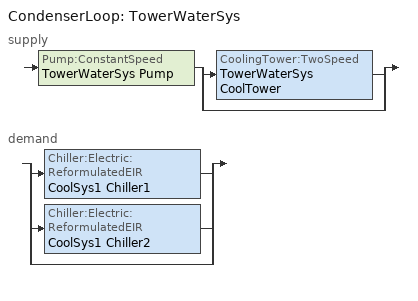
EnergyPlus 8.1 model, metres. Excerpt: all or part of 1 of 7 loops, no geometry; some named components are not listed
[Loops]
CondenserLoop 'TowerWaterSys'
 supply: Pump:ConstantSpeed 'TowerWaterSys Pump' > split
  | CoolingTower:TwoSpeed 'TowerWaterSys CoolTower'
  | bypass
 demand: split
  | Chiller:Electric:ReformulatedEIR 'CoolSys1 Chiller1'
  | Chiller:Electric:ReformulatedEIR 'CoolSys1 Chiller2'
  | bypass
[EnergyManagementSystem:Actuator]
Name | Actuated Component Unique | Actuated Component Type | Actuated Component Control Type
ActuatorControl_WCoreZones_Lights | WCORE_LIGHT_SCH | Schedule:File | Schedule Value
ActuatorControl_ECoreZones_Lights | ECORE_LIGHT_SCH | Schedule:File | Schedule Value
ActuatorControl_SCore_Top_ZN1_floor | SCore_Top_ZN1_floor | Surface | Construction State
ActuatorControl_SCore_Top_ZN1_Ceiling | SCore_Top_ZN1_Ceiling | Surface | Construction State
ActuatorControl_SCore_Top_ZN1_IntWallS | SCore_Top_ZN1_IntWallS | Surface | Construction State
ActuatorControl_SCore_Top_ZN1_IntWallW | SCore_Top_ZN1_IntWallW | Surface | Construction State
ActuatorControl_SCore_Top_ZN1_IntWallN | SCore_Top_ZN1_IntWallN | Surface | Construction State
ActuatorControl_SCore_Top_ZN1_IntWallE | SCore_Top_ZN1_IntWallE | Surface | Construction State
ActuatorControl_Ncore_Top_ZN1_floor | Ncore_Top_ZN1_floor | Surface | Construction State
ActuatorControl_Ncore_Top_ZN1_Ceiling | Ncore_Top_ZN1_Ceiling | Surface | Construction State
ActuatorControl_Ncore_Top_ZN1_IntWallN | Ncore_Top_ZN1_IntWallN | Surface | Construction State
ActuatorControl_Ncore_Top_ZN1_IntWallW | Ncore_Top_ZN1_IntWallW | Surface | Construction State
ActuatorControl_Ncore_Top_ZN1_IntWallS | Ncore_Top_ZN1_IntWallS | Surface | Construction State
ActuatorControl_Ncore_Top_ZN1_IntWallE | Ncore_Top_ZN1_IntWallE | Surface | Construction State
ActuatorControl_Ecore_Top_ZN1_floor | Ecore_Top_ZN1_floor | Surface | Construction State
ActuatorControl_Ecore_Top_ZN1_Ceiling | Ecore_Top_ZN1_Ceiling | Surface | Construction State
ActuatorControl_Ecore_Top_ZN1_IntWallE | Ecore_Top_ZN1_IntWallE | Surface | Construction State
ActuatorControl_Ecore_Top_ZN1_IntWallW | Ecore_Top_ZN1_IntWallW | Surface | Construction State
ActuatorControl_Ecore_Top_ZN1_IntWallN | Ecore_Top_ZN1_IntWallN | Surface | Construction State
ActuatorControl_Ecore_Top_ZN1_IntWallS | Ecore_Top_ZN1_IntWallS | Surface | Construction State
ActuatorControl_Wcore_Top_ZN1_floor | Wcore_Top_ZN1_floor | Surface | Construction State
ActuatorControl_Wcore_Top_ZN1_Ceiling | Wcore_Top_ZN1_Ceiling | Surface | Construction State
ActuatorControl_Wcore_Top_ZN1_IntWallW | Wcore_Top_ZN1_IntWallW | Surface | Construction State
ActuatorControl_Wcore_Top_ZN1_IntWallS | Wcore_Top_ZN1_IntWallS | Surface | Construction State
ActuatorControl_Wcore_Top_ZN1_IntWallN | Wcore_Top_ZN1_IntWallN | Surface | Construction State
ActuatorControl_Wcore_Top_ZN1_IntWallE | Wcore_Top_ZN1_IntWallE | Surface | Construction State
ActuatorControl_SCore_Top_ZN2_floor | SCore_Top_ZN2_floor | Surface | Construction State
ActuatorControl_SCore_Top_ZN2_Ceiling | SCore_Top_ZN2_Ceiling | Surface | Construction State
ActuatorControl_SCore_Top_ZN2_IntWallS | SCore_Top_ZN2_IntWallS | Surface | Construction State
ActuatorControl_SCore_Top_ZN2_IntWallW | SCore_Top_ZN2_IntWallW | Surface | Construction State
ActuatorControl_SCore_Top_ZN2_IntWallN | SCore_Top_ZN2_IntWallN | Surface | Construction State
ActuatorControl_SCore_Top_ZN2_IntWallE | SCore_Top_ZN2_IntWallE | Surface | Construction State
ActuatorControl_Ncore_Top_ZN2_floor | Ncore_Top_ZN2_floor | Surface | Construction State
ActuatorControl_Ncore_Top_ZN2_Ceiling | Ncore_Top_ZN2_Ceiling | Surface | Construction State
ActuatorControl_Ncore_Top_ZN2_IntWallN | Ncore_Top_ZN2_IntWallN | Surface | Construction State
ActuatorControl_Ncore_Top_ZN2_IntWallW | Ncore_Top_ZN2_IntWallW | Surface | Construction State
ActuatorControl_Ncore_Top_ZN2_IntWallS | Ncore_Top_ZN2_IntWallS | Surface | Construction State
ActuatorControl_Ncore_Top_ZN2_IntWallE | Ncore_Top_ZN2_IntWallE | Surface | Construction State
ActuatorControl_Ecore_Top_ZN2_floor | Ecore_Top_ZN2_floor | Surface | Construction State
ActuatorControl_Ecore_Top_ZN2_Ceiling | Ecore_Top_ZN2_Ceiling | Surface | Construction State
ActuatorControl_Ecore_Top_ZN2_IntWallE | Ecore_Top_ZN2_IntWallE | Surface | Construction State
ActuatorControl_Ecore_Top_ZN2_IntWallW | Ecore_Top_ZN2_IntWallW | Surface | Construction State
ActuatorControl_Ecore_Top_ZN2_IntWallN | Ecore_Top_ZN2_IntWallN | Surface | Construction State
ActuatorControl_Ecore_Top_ZN2_IntWallS | Ecore_Top_ZN2_IntWallS | Surface | Construction State
ActuatorControl_Wcore_Top_ZN2_floor | Wcore_Top_ZN2_floor | Surface | Construction State
ActuatorControl_Wcore_Top_ZN2_Ceiling | Wcore_Top_ZN2_Ceiling | Surface | Construction State
ActuatorControl_Wcore_Top_ZN2_IntWallW | Wcore_Top_ZN2_IntWallW | Surface | Construction State
ActuatorControl_Wcore_Top_ZN2_IntWallS | Wcore_Top_ZN2_IntWallS | Surface | Construction State
ActuatorControl_Wcore_Top_ZN2_IntWallN | Wcore_Top_ZN2_IntWallN | Surface | Construction State
ActuatorControl_Wcore_Top_ZN2_IntWallE | Wcore_Top_ZN2_IntWallE | Surface | Construction State
ActuatorControl_SCore_Top_ZN3_floor | SCore_Top_ZN3_floor | Surface | Construction State
ActuatorControl_SCore_Top_ZN3_Ceiling | SCore_Top_ZN3_Ceiling | Surface | Construction State
ActuatorControl_SCore_Top_ZN3_IntWallS | SCore_Top_ZN3_IntWallS | Surface | Construction State
ActuatorControl_SCore_Top_ZN3_IntWallW | SCore_Top_ZN3_IntWallW | Surface | Construction State
ActuatorControl_SCore_Top_ZN3_IntWallN | SCore_Top_ZN3_IntWallN | Surface | Construction State
ActuatorControl_SCore_Top_ZN3_IntWallE | SCore_Top_ZN3_IntWallE | Surface | Construction State
ActuatorControl_Ncore_Top_ZN3_floor | Ncore_Top_ZN3_floor | Surface | Construction State
ActuatorControl_Ncore_Top_ZN3_Ceiling | Ncore_Top_ZN3_Ceiling | Surface | Construction State
ActuatorControl_Ncore_Top_ZN3_IntWallN | Ncore_Top_ZN3_IntWallN | Surface | Construction State
ActuatorControl_Ncore_Top_ZN3_IntWallW | Ncore_Top_ZN3_IntWallW | Surface | Construction State
ActuatorControl_Ncore_Top_ZN3_IntWallS | Ncore_Top_ZN3_IntWallS | Surface | Construction State
ActuatorControl_Ncore_Top_ZN3_IntWallE | Ncore_Top_ZN3_IntWallE | Surface | Construction State
ActuatorControl_Ecore_Top_ZN3_floor | Ecore_Top_ZN3_floor | Surface | Construction State
ActuatorControl_Ecore_Top_ZN3_Ceiling | Ecore_Top_ZN3_Ceiling | Surface | Construction State
ActuatorControl_Ecore_Top_ZN3_IntWallE | Ecore_Top_ZN3_IntWallE | Surface | Construction State
ActuatorControl_Ecore_Top_ZN3_IntWallW | Ecore_Top_ZN3_IntWallW | Surface | Construction State
ActuatorControl_Ecore_Top_ZN3_IntWallN | Ecore_Top_ZN3_IntWallN | Surface | Construction State
ActuatorControl_Ecore_Top_ZN3_IntWallS | Ecore_Top_ZN3_IntWallS | Surface | Construction State
ActuatorControl_Wcore_Top_ZN3_floor | Wcore_Top_ZN3_floor | Surface | Construction State
ActuatorControl_Wcore_Top_ZN3_Ceiling | Wcore_Top_ZN3_Ceiling | Surface | Construction State
ActuatorControl_Wcore_Top_ZN3_IntWallW | Wcore_Top_ZN3_IntWallW | Surface | Construction State
ActuatorControl_Wcore_Top_ZN3_IntWallS | Wcore_Top_ZN3_IntWallS | Surface | Construction State
ActuatorControl_Wcore_Top_ZN3_IntWallN | Wcore_Top_ZN3_IntWallN | Surface | Construction State
ActuatorControl_Wcore_Top_ZN3_IntWallE | Wcore_Top_ZN3_IntWallE | Surface | Construction State
ActuatorControl_SCore_Top_ZN4_floor | SCore_Top_ZN4_floor | Surface | Construction State
ActuatorControl_SCore_Top_ZN4_Ceiling | SCore_Top_ZN4_Ceiling | Surface | Construction State
ActuatorControl_SCore_Top_ZN4_IntWallS | SCore_Top_ZN4_IntWallS | Surface | Construction State
ActuatorControl_SCore_Top_ZN4_IntWallW | SCore_Top_ZN4_IntWallW | Surface | Construction State
ActuatorControl_SCore_Top_ZN4_IntWallN | SCore_Top_ZN4_IntWallN | Surface | Construction State
ActuatorControl_SCore_Top_ZN4_IntWallE | SCore_Top_ZN4_IntWallE | Surface | Construction State
ActuatorControl_Ncore_Top_ZN4_floor | Ncore_Top_ZN4_floor | Surface | Construction State
ActuatorControl_Ncore_Top_ZN4_Ceiling | Ncore_Top_ZN4_Ceiling | Surface | Construction State
ActuatorControl_Ncore_Top_ZN4_IntWallN | Ncore_Top_ZN4_IntWallN | Surface | Construction State
ActuatorControl_Ncore_Top_ZN4_IntWallW | Ncore_Top_ZN4_IntWallW | Surface | Construction State
ActuatorControl_Ncore_Top_ZN4_IntWallS | Ncore_Top_ZN4_IntWallS | Surface | Construction State
ActuatorControl_Ncore_Top_ZN4_IntWallE | Ncore_Top_ZN4_IntWallE | Surface | Construction State
ActuatorControl_Ecore_Top_ZN4_floor | Ecore_Top_ZN4_floor | Surface | Construction State
ActuatorControl_Ecore_Top_ZN4_Ceiling | Ecore_Top_ZN4_Ceiling | Surface | Construction State
ActuatorControl_Ecore_Top_ZN4_IntWallE | Ecore_Top_ZN4_IntWallE | Surface | Construction State
ActuatorControl_Ecore_Top_ZN4_IntWallW | Ecore_Top_ZN4_IntWallW | Surface | Construction State
ActuatorControl_Ecore_Top_ZN4_IntWallN | Ecore_Top_ZN4_IntWallN | Surface | Construction State
ActuatorControl_Ecore_Top_ZN4_IntWallS | Ecore_Top_ZN4_IntWallS | Surface | Construction State
ActuatorControl_Wcore_Top_ZN4_floor | Wcore_Top_ZN4_floor | Surface | Construction State
ActuatorControl_Wcore_Top_ZN4_Ceiling | Wcore_Top_ZN4_Ceiling | Surface | Construction State
ActuatorControl_Wcore_Top_ZN4_IntWallW | Wcore_Top_ZN4_IntWallW | Surface | Construction State
ActuatorControl_Wcore_Top_ZN4_IntWallS | Wcore_Top_ZN4_IntWallS | Surface | Construction State
ActuatorControl_Wcore_Top_ZN4_IntWallN | Wcore_Top_ZN4_IntWallN | Surface | Construction State
ActuatorControl_Wcore_Top_ZN4_IntWallE | Wcore_Top_ZN4_IntWallE | Surface | Construction State
ActuatorControl_SCore_Top_ZN5_floor | SCore_Top_ZN5_floor | Surface | Construction State
ActuatorControl_SCore_Top_ZN5_Ceiling | SCore_Top_ZN5_Ceiling | Surface | Construction State
ActuatorControl_SCore_Top_ZN5_IntWallS | SCore_Top_ZN5_IntWallS | Surface | Construction State
ActuatorControl_SCore_Top_ZN5_IntWallW | SCore_Top_ZN5_IntWallW | Surface | Construction State
ActuatorControl_SCore_Top_ZN5_IntWallN | SCore_Top_ZN5_IntWallN | Surface | Construction State
ActuatorControl_SCore_Top_ZN5_IntWallE | SCore_Top_ZN5_IntWallE | Surface | Construction State
ActuatorControl_Ncore_Top_ZN5_floor | Ncore_Top_ZN5_floor | Surface | Construction State
ActuatorControl_Ncore_Top_ZN5_Ceiling | Ncore_Top_ZN5_Ceiling | Surface | Construction State
ActuatorControl_Ncore_Top_ZN5_IntWallN | Ncore_Top_ZN5_IntWallN | Surface | Construction State
ActuatorControl_Ncore_Top_ZN5_IntWallW | Ncore_Top_ZN5_IntWallW | Surface | Construction State
ActuatorControl_Ncore_Top_ZN5_IntWallS | Ncore_Top_ZN5_IntWallS | Surface | Construction State
ActuatorControl_Ncore_Top_ZN5_IntWallE | Ncore_Top_ZN5_IntWallE | Surface | Construction State
ActuatorControl_SCore_Top_ZN6_floor | SCore_Top_ZN6_floor | Surface | Construction State
ActuatorControl_SCore_Top_ZN6_Ceiling | SCore_Top_ZN6_Ceiling | Surface | Construction State
ActuatorControl_SCore_Top_ZN6_IntWallS | SCore_Top_ZN6_IntWallS | Surface | Construction State
ActuatorControl_SCore_Top_ZN6_IntWallW | SCore_Top_ZN6_IntWallW | Surface | Construction State
ActuatorControl_SCore_Top_ZN6_IntWallN | SCore_Top_ZN6_IntWallN | Surface | Construction State
ActuatorControl_SCore_Top_ZN6_IntWallE | SCore_Top_ZN6_IntWallE | Surface | Construction State
ActuatorControl_Ncore_Top_ZN6_floor | Ncore_Top_ZN6_floor | Surface | Construction State
ActuatorControl_Ncore_Top_ZN6_Ceiling | Ncore_Top_ZN6_Ceiling | Surface | Construction State
ActuatorControl_Ncore_Top_ZN6_IntWallN | Ncore_Top_ZN6_IntWallN | Surface | Construction State
ActuatorControl_Ncore_Top_ZN6_IntWallW | Ncore_Top_ZN6_IntWallW | Surface | Construction State
ActuatorControl_Ncore_Top_ZN6_IntWallS | Ncore_Top_ZN6_IntWallS | Surface | Construction State
ActuatorControl_Ncore_Top_ZN6_IntWallE | Ncore_Top_ZN6_IntWallE | Surface | Construction State
ActuatorControl_SCore_Mid_ZN1_floor | SCore_Mid_ZN1_floor | Surface | Construction State
ActuatorControl_SCore_Mid_ZN1_Ceiling | SCore_Mid_ZN1_Ceiling | Surface | Construction State
ActuatorControl_SCore_Mid_ZN1_IntWallS | SCore_Mid_ZN1_IntWallS | Surface | Construction State
ActuatorControl_SCore_Mid_ZN1_IntWallW | SCore_Mid_ZN1_IntWallW | Surface | Construction State
ActuatorControl_SCore_Mid_ZN1_IntWallN | SCore_Mid_ZN1_IntWallN | Surface | Construction State
ActuatorControl_SCore_Mid_ZN1_IntWallE | SCore_Mid_ZN1_IntWallE | Surface | Construction State
ActuatorControl_Ncore_Mid_ZN1_floor | Ncore_Mid_ZN1_floor | Surface | Construction State
ActuatorControl_Ncore_Mid_ZN1_Ceiling | Ncore_Mid_ZN1_Ceiling | Surface | Construction State
ActuatorControl_Ncore_Mid_ZN1_IntWallN | Ncore_Mid_ZN1_IntWallN | Surface | Construction State
ActuatorControl_Ncore_Mid_ZN1_IntWallW | Ncore_Mid_ZN1_IntWallW | Surface | Construction State
ActuatorControl_Ncore_Mid_ZN1_IntWallS | Ncore_Mid_ZN1_IntWallS | Surface | Construction State
ActuatorControl_Ncore_Mid_ZN1_IntWallE | Ncore_Mid_ZN1_IntWallE | Surface | Construction State
ActuatorControl_Ecore_Mid_ZN1_floor | Ecore_Mid_ZN1_floor | Surface | Construction State
ActuatorControl_Ecore_Mid_ZN1_Ceiling | Ecore_Mid_ZN1_Ceiling | Surface | Construction State
ActuatorControl_Ecore_Mid_ZN1_IntWallE | Ecore_Mid_ZN1_IntWallE | Surface | Construction State
ActuatorControl_Ecore_Mid_ZN1_IntWallW | Ecore_Mid_ZN1_IntWallW | Surface | Construction State
ActuatorControl_Ecore_Mid_ZN1_IntWallN | Ecore_Mid_ZN1_IntWallN | Surface | Construction State
ActuatorControl_Ecore_Mid_ZN1_IntWallS | Ecore_Mid_ZN1_IntWallS | Surface | Construction State
ActuatorControl_Wcore_Mid_ZN1_floor | Wcore_Mid_ZN1_floor | Surface | Construction State
ActuatorControl_Wcore_Mid_ZN1_Ceiling | Wcore_Mid_ZN1_Ceiling | Surface | Construction State
ActuatorControl_Wcore_Mid_ZN1_IntWallW | Wcore_Mid_ZN1_IntWallW | Surface | Construction State
ActuatorControl_Wcore_Mid_ZN1_IntWallS | Wcore_Mid_ZN1_IntWallS | Surface | Construction State
ActuatorControl_Wcore_Mid_ZN1_IntWallN | Wcore_Mid_ZN1_IntWallN | Surface | Construction State
ActuatorControl_Wcore_Mid_ZN1_IntWallE | Wcore_Mid_ZN1_IntWallE | Surface | Construction State
ActuatorControl_SCore_Mid_ZN2_floor | SCore_Mid_ZN2_floor | Surface | Construction State
ActuatorControl_SCore_Mid_ZN2_Ceiling | SCore_Mid_ZN2_Ceiling | Surface | Construction State
ActuatorControl_SCore_Mid_ZN2_IntWallS | SCore_Mid_ZN2_IntWallS | Surface | Construction State
ActuatorControl_SCore_Mid_ZN2_IntWallW | SCore_Mid_ZN2_IntWallW | Surface | Construction State
ActuatorControl_SCore_Mid_ZN2_IntWallN | SCore_Mid_ZN2_IntWallN | Surface | Construction State
ActuatorControl_SCore_Mid_ZN2_IntWallE | SCore_Mid_ZN2_IntWallE | Surface | Construction State
ActuatorControl_Ncore_Mid_ZN2_floor | Ncore_Mid_ZN2_floor | Surface | Construction State
ActuatorControl_Ncore_Mid_ZN2_Ceiling | Ncore_Mid_ZN2_Ceiling | Surface | Construction State
ActuatorControl_Ncore_Mid_ZN2_IntWallN | Ncore_Mid_ZN2_IntWallN | Surface | Construction State
ActuatorControl_Ncore_Mid_ZN2_IntWallW | Ncore_Mid_ZN2_IntWallW | Surface | Construction State
ActuatorControl_Ncore_Mid_ZN2_IntWallS | Ncore_Mid_ZN2_IntWallS | Surface | Construction State
ActuatorControl_Ncore_Mid_ZN2_IntWallE | Ncore_Mid_ZN2_IntWallE | Surface | Construction State
ActuatorControl_Ecore_Mid_ZN2_floor | Ecore_Mid_ZN2_floor | Surface | Construction State
ActuatorControl_Ecore_Mid_ZN2_Ceiling | Ecore_Mid_ZN2_Ceiling | Surface | Construction State
ActuatorControl_Ecore_Mid_ZN2_IntWallE | Ecore_Mid_ZN2_IntWallE | Surface | Construction State
ActuatorControl_Ecore_Mid_ZN2_IntWallW | Ecore_Mid_ZN2_IntWallW | Surface | Construction State
ActuatorControl_Ecore_Mid_ZN2_IntWallN | Ecore_Mid_ZN2_IntWallN | Surface | Construction State
ActuatorControl_Ecore_Mid_ZN2_IntWallS | Ecore_Mid_ZN2_IntWallS | Surface | Construction State
ActuatorControl_Wcore_Mid_ZN2_floor | Wcore_Mid_ZN2_floor | Surface | Construction State
ActuatorControl_Wcore_Mid_ZN2_Ceiling | Wcore_Mid_ZN2_Ceiling | Surface | Construction State
ActuatorControl_Wcore_Mid_ZN2_IntWallW | Wcore_Mid_ZN2_IntWallW | Surface | Construction State
ActuatorControl_Wcore_Mid_ZN2_IntWallS | Wcore_Mid_ZN2_IntWallS | Surface | Construction State
ActuatorControl_Wcore_Mid_ZN2_IntWallN | Wcore_Mid_ZN2_IntWallN | Surface | Construction State
ActuatorControl_Wcore_Mid_ZN2_IntWallE | Wcore_Mid_ZN2_IntWallE | Surface | Construction State
ActuatorControl_SCore_Mid_ZN3_floor | SCore_Mid_ZN3_floor | Surface | Construction State
ActuatorControl_SCore_Mid_ZN3_Ceiling | SCore_Mid_ZN3_Ceiling | Surface | Construction State
ActuatorControl_SCore_Mid_ZN3_IntWallS | SCore_Mid_ZN3_IntWallS | Surface | Construction State
ActuatorControl_SCore_Mid_ZN3_IntWallW | SCore_Mid_ZN3_IntWallW | Surface | Construction State
ActuatorControl_SCore_Mid_ZN3_IntWallN | SCore_Mid_ZN3_IntWallN | Surface | Construction State
ActuatorControl_SCore_Mid_ZN3_IntWallE | SCore_Mid_ZN3_IntWallE | Surface | Construction State
ActuatorControl_Ncore_Mid_ZN3_floor | Ncore_Mid_ZN3_floor | Surface | Construction State
ActuatorControl_Ncore_Mid_ZN3_Ceiling | Ncore_Mid_ZN3_Ceiling | Surface | Construction State
ActuatorControl_Ncore_Mid_ZN3_IntWallN | Ncore_Mid_ZN3_IntWallN | Surface | Construction State
ActuatorControl_Ncore_Mid_ZN3_IntWallW | Ncore_Mid_ZN3_IntWallW | Surface | Construction State
ActuatorControl_Ncore_Mid_ZN3_IntWallS | Ncore_Mid_ZN3_IntWallS | Surface | Construction State
ActuatorControl_Ncore_Mid_ZN3_IntWallE | Ncore_Mid_ZN3_IntWallE | Surface | Construction State
ActuatorControl_Ecore_Mid_ZN3_floor | Ecore_Mid_ZN3_floor | Surface | Construction State
ActuatorControl_Ecore_Mid_ZN3_Ceiling | Ecore_Mid_ZN3_Ceiling | Surface | Construction State
ActuatorControl_Ecore_Mid_ZN3_IntWallE | Ecore_Mid_ZN3_IntWallE | Surface | Construction State
ActuatorControl_Ecore_Mid_ZN3_IntWallW | Ecore_Mid_ZN3_IntWallW | Surface | Construction State
ActuatorControl_Ecore_Mid_ZN3_IntWallN | Ecore_Mid_ZN3_IntWallN | Surface | Construction State
ActuatorControl_Ecore_Mid_ZN3_IntWallS | Ecore_Mid_ZN3_IntWallS | Surface | Construction State
ActuatorControl_Wcore_Mid_ZN3_floor | Wcore_Mid_ZN3_floor | Surface | Construction State
ActuatorControl_Wcore_Mid_ZN3_Ceiling | Wcore_Mid_ZN3_Ceiling | Surface | Construction State
ActuatorControl_Wcore_Mid_ZN3_IntWallW | Wcore_Mid_ZN3_IntWallW | Surface | Construction State
ActuatorControl_Wcore_Mid_ZN3_IntWallS | Wcore_Mid_ZN3_IntWallS | Surface | Construction State
ActuatorControl_Wcore_Mid_ZN3_IntWallN | Wcore_Mid_ZN3_IntWallN | Surface | Construction State
ActuatorControl_Wcore_Mid_ZN3_IntWallE | Wcore_Mid_ZN3_IntWallE | Surface | Construction State
ActuatorControl_SCore_Mid_ZN4_floor | SCore_Mid_ZN4_floor | Surface | Construction State
ActuatorControl_SCore_Mid_ZN4_Ceiling | SCore_Mid_ZN4_Ceiling | Surface | Construction State
ActuatorControl_SCore_Mid_ZN4_IntWallS | SCore_Mid_ZN4_IntWallS | Surface | Construction State
ActuatorControl_SCore_Mid_ZN4_IntWallW | SCore_Mid_ZN4_IntWallW | Surface | Construction State
ActuatorControl_SCore_Mid_ZN4_IntWallN | SCore_Mid_ZN4_IntWallN | Surface | Construction State
ActuatorControl_SCore_Mid_ZN4_IntWallE | SCore_Mid_ZN4_IntWallE | Surface | Construction State
ActuatorControl_Ncore_Mid_ZN4_floor | Ncore_Mid_ZN4_floor | Surface | Construction State
ActuatorControl_Ncore_Mid_ZN4_Ceiling | Ncore_Mid_ZN4_Ceiling | Surface | Construction State
ActuatorControl_Ncore_Mid_ZN4_IntWallN | Ncore_Mid_ZN4_IntWallN | Surface | Construction State
ActuatorControl_Ncore_Mid_ZN4_IntWallW | Ncore_Mid_ZN4_IntWallW | Surface | Construction State
ActuatorControl_Ncore_Mid_ZN4_IntWallS | Ncore_Mid_ZN4_IntWallS | Surface | Construction State
ActuatorControl_Ncore_Mid_ZN4_IntWallE | Ncore_Mid_ZN4_IntWallE | Surface | Construction State
ActuatorControl_Ecore_Mid_ZN4_floor | Ecore_Mid_ZN4_floor | Surface | Construction State
ActuatorControl_Ecore_Mid_ZN4_Ceiling | Ecore_Mid_ZN4_Ceiling | Surface | Construction State
ActuatorControl_Ecore_Mid_ZN4_IntWallE | Ecore_Mid_ZN4_IntWallE | Surface | Construction State
ActuatorControl_Ecore_Mid_ZN4_IntWallW | Ecore_Mid_ZN4_IntWallW | Surface | Construction State
ActuatorControl_Ecore_Mid_ZN4_IntWallN | Ecore_Mid_ZN4_IntWallN | Surface | Construction State
ActuatorControl_Ecore_Mid_ZN4_IntWallS | Ecore_Mid_ZN4_IntWallS | Surface | Construction State
ActuatorControl_Wcore_Mid_ZN4_floor | Wcore_Mid_ZN4_floor | Surface | Construction State
ActuatorControl_Wcore_Mid_ZN4_Ceiling | Wcore_Mid_ZN4_Ceiling | Surface | Construction State
ActuatorControl_Wcore_Mid_ZN4_IntWallW | Wcore_Mid_ZN4_IntWallW | Surface | Construction State
ActuatorControl_Wcore_Mid_ZN4_IntWallS | Wcore_Mid_ZN4_IntWallS | Surface | Construction State
ActuatorControl_Wcore_Mid_ZN4_IntWallN | Wcore_Mid_ZN4_IntWallN | Surface | Construction State
ActuatorControl_Wcore_Mid_ZN4_IntWallE | Wcore_Mid_ZN4_IntWallE | Surface | Construction State
ActuatorControl_SCore_Mid_ZN5_floor | SCore_Mid_ZN5_floor | Surface | Construction State
ActuatorControl_SCore_Mid_ZN5_Ceiling | SCore_Mid_ZN5_Ceiling | Surface | Construction State
ActuatorControl_SCore_Mid_ZN5_IntWallS | SCore_Mid_ZN5_IntWallS | Surface | Construction State
ActuatorControl_SCore_Mid_ZN5_IntWallW | SCore_Mid_ZN5_IntWallW | Surface | Construction State
ActuatorControl_SCore_Mid_ZN5_IntWallN | SCore_Mid_ZN5_IntWallN | Surface | Construction State
ActuatorControl_SCore_Mid_ZN5_IntWallE | SCore_Mid_ZN5_IntWallE | Surface | Construction State
ActuatorControl_Ncore_Mid_ZN5_floor | Ncore_Mid_ZN5_floor | Surface | Construction State
ActuatorControl_Ncore_Mid_ZN5_Ceiling | Ncore_Mid_ZN5_Ceiling | Surface | Construction State
ActuatorControl_Ncore_Mid_ZN5_IntWallN | Ncore_Mid_ZN5_IntWallN | Surface | Construction State
ActuatorControl_Ncore_Mid_ZN5_IntWallW | Ncore_Mid_ZN5_IntWallW | Surface | Construction State
ActuatorControl_Ncore_Mid_ZN5_IntWallS | Ncore_Mid_ZN5_IntWallS | Surface | Construction State
ActuatorControl_Ncore_Mid_ZN5_IntWallE | Ncore_Mid_ZN5_IntWallE | Surface | Construction State
ActuatorControl_SCore_Mid_ZN6_floor | SCore_Mid_ZN6_floor | Surface | Construction State
ActuatorControl_SCore_Mid_ZN6_Ceiling | SCore_Mid_ZN6_Ceiling | Surface | Construction State
ActuatorControl_SCore_Mid_ZN6_IntWallS | SCore_Mid_ZN6_IntWallS | Surface | Construction State
ActuatorControl_SCore_Mid_ZN6_IntWallW | SCore_Mid_ZN6_IntWallW | Surface | Construction State
ActuatorControl_SCore_Mid_ZN6_IntWallN | SCore_Mid_ZN6_IntWallN | Surface | Construction State
ActuatorControl_SCore_Mid_ZN6_IntWallE | SCore_Mid_ZN6_IntWallE | Surface | Construction State
ActuatorControl_Ncore_Mid_ZN6_floor | Ncore_Mid_ZN6_floor | Surface | Construction State
ActuatorControl_Ncore_Mid_ZN6_Ceiling | Ncore_Mid_ZN6_Ceiling | Surface | Construction State
ActuatorControl_Ncore_Mid_ZN6_IntWallN | Ncore_Mid_ZN6_IntWallN | Surface | Construction State
ActuatorControl_Ncore_Mid_ZN6_IntWallW | Ncore_Mid_ZN6_IntWallW | Surface | Construction State
ActuatorControl_Ncore_Mid_ZN6_IntWallS | Ncore_Mid_ZN6_IntWallS | Surface | Construction State
ActuatorControl_Ncore_Mid_ZN6_IntWallE | Ncore_Mid_ZN6_IntWallE | Surface | Construction State
ActuatorControl_SCore_Bot_ZN1_floor | SCore_Bot_ZN1_floor | Surface | Construction State
ActuatorControl_SCore_Bot_ZN1_Ceiling | SCore_Bot_ZN1_Ceiling | Surface | Construction State
ActuatorControl_SCore_Bot_ZN1_IntWallS | SCore_Bot_ZN1_IntWallS | Surface | Construction State
ActuatorControl_SCore_Bot_ZN1_IntWallW | SCore_Bot_ZN1_IntWallW | Surface | Construction State
ActuatorControl_SCore_Bot_ZN1_IntWallN | SCore_Bot_ZN1_IntWallN | Surface | Construction State
ActuatorControl_SCore_Bot_ZN1_IntWallE | SCore_Bot_ZN1_IntWallE | Surface | Construction State
ActuatorControl_Ncore_Bot_ZN1_floor | Ncore_Bot_ZN1_floor | Surface | Construction State
ActuatorControl_Ncore_Bot_ZN1_Ceiling | Ncore_Bot_ZN1_Ceiling | Surface | Construction State
ActuatorControl_Ncore_Bot_ZN1_IntWallN | Ncore_Bot_ZN1_IntWallN | Surface | Construction State
ActuatorControl_Ncore_Bot_ZN1_IntWallW | Ncore_Bot_ZN1_IntWallW | Surface | Construction State
ActuatorControl_Ncore_Bot_ZN1_IntWallS | Ncore_Bot_ZN1_IntWallS | Surface | Construction State
ActuatorControl_Ncore_Bot_ZN1_IntWallE | Ncore_Bot_ZN1_IntWallE | Surface | Construction State
ActuatorControl_Ecore_Bot_ZN1_floor | Ecore_Bot_ZN1_floor | Surface | Construction State
ActuatorControl_Ecore_Bot_ZN1_Ceiling | Ecore_Bot_ZN1_Ceiling | Surface | Construction State
ActuatorControl_Ecore_Bot_ZN1_IntWallE | Ecore_Bot_ZN1_IntWallE | Surface | Construction State
ActuatorControl_Ecore_Bot_ZN1_IntWallW | Ecore_Bot_ZN1_IntWallW | Surface | Construction State
ActuatorControl_Ecore_Bot_ZN1_IntWallN | Ecore_Bot_ZN1_IntWallN | Surface | Construction State
ActuatorControl_Ecore_Bot_ZN1_IntWallS | Ecore_Bot_ZN1_IntWallS | Surface | Construction State
ActuatorControl_Wcore_Bot_ZN1_floor | Wcore_Bot_ZN1_floor | Surface | Construction State
ActuatorControl_Wcore_Bot_ZN1_Ceiling | Wcore_Bot_ZN1_Ceiling | Surface | Construction State
ActuatorControl_Wcore_Bot_ZN1_IntWallW | Wcore_Bot_ZN1_IntWallW | Surface | Construction State
ActuatorControl_Wcore_Bot_ZN1_IntWallS | Wcore_Bot_ZN1_IntWallS | Surface | Construction State
ActuatorControl_Wcore_Bot_ZN1_IntWallN | Wcore_Bot_ZN1_IntWallN | Surface | Construction State
ActuatorControl_Wcore_Bot_ZN1_IntWallE | Wcore_Bot_ZN1_IntWallE | Surface | Construction State
ActuatorControl_SCore_Bot_ZN2_floor | SCore_Bot_ZN2_floor | Surface | Construction State
ActuatorControl_SCore_Bot_ZN2_Ceiling | SCore_Bot_ZN2_Ceiling | Surface | Construction State
ActuatorControl_SCore_Bot_ZN2_IntWallS | SCore_Bot_ZN2_IntWallS | Surface | Construction State
ActuatorControl_SCore_Bot_ZN2_IntWallW | SCore_Bot_ZN2_IntWallW | Surface | Construction State
ActuatorControl_SCore_Bot_ZN2_IntWallN | SCore_Bot_ZN2_IntWallN | Surface | Construction State
ActuatorControl_SCore_Bot_ZN2_IntWallE | SCore_Bot_ZN2_IntWallE | Surface | Construction State
ActuatorControl_Ncore_Bot_ZN2_floor | Ncore_Bot_ZN2_floor | Surface | Construction State
ActuatorControl_Ncore_Bot_ZN2_Ceiling | Ncore_Bot_ZN2_Ceiling | Surface | Construction State
ActuatorControl_Ncore_Bot_ZN2_IntWallN | Ncore_Bot_ZN2_IntWallN | Surface | Construction State
ActuatorControl_Ncore_Bot_ZN2_IntWallW | Ncore_Bot_ZN2_IntWallW | Surface | Construction State
ActuatorControl_Ncore_Bot_ZN2_IntWallS | Ncore_Bot_ZN2_IntWallS | Surface | Construction State
ActuatorControl_Ncore_Bot_ZN2_IntWallE | Ncore_Bot_ZN2_IntWallE | Surface | Construction State
ActuatorControl_Ecore_Bot_ZN2_floor | Ecore_Bot_ZN2_floor | Surface | Construction State
ActuatorControl_Ecore_Bot_ZN2_Ceiling | Ecore_Bot_ZN2_Ceiling | Surface | Construction State
ActuatorControl_Ecore_Bot_ZN2_IntWallE | Ecore_Bot_ZN2_IntWallE | Surface | Construction State
ActuatorControl_Ecore_Bot_ZN2_IntWallW | Ecore_Bot_ZN2_IntWallW | Surface | Construction State
ActuatorControl_Ecore_Bot_ZN2_IntWallN | Ecore_Bot_ZN2_IntWallN | Surface | Construction State
ActuatorControl_Ecore_Bot_ZN2_IntWallS | Ecore_Bot_ZN2_IntWallS | Surface | Construction State
ActuatorControl_Wcore_Bot_ZN2_floor | Wcore_Bot_ZN2_floor | Surface | Construction State
ActuatorControl_Wcore_Bot_ZN2_Ceiling | Wcore_Bot_ZN2_Ceiling | Surface | Construction State
ActuatorControl_Wcore_Bot_ZN2_IntWallW | Wcore_Bot_ZN2_IntWallW | Surface | Construction State
ActuatorControl_Wcore_Bot_ZN2_IntWallS | Wcore_Bot_ZN2_IntWallS | Surface | Construction State
ActuatorControl_Wcore_Bot_ZN2_IntWallN | Wcore_Bot_ZN2_IntWallN | Surface | Construction State
ActuatorControl_Wcore_Bot_ZN2_IntWallE | Wcore_Bot_ZN2_IntWallE | Surface | Construction State
ActuatorControl_SCore_Bot_ZN3_floor | SCore_Bot_ZN3_floor | Surface | Construction State
ActuatorControl_SCore_Bot_ZN3_Ceiling | SCore_Bot_ZN3_Ceiling | Surface | Construction State
ActuatorControl_SCore_Bot_ZN3_IntWallS | SCore_Bot_ZN3_IntWallS | Surface | Construction State
ActuatorControl_SCore_Bot_ZN3_IntWallW | SCore_Bot_ZN3_IntWallW | Surface | Construction State
ActuatorControl_SCore_Bot_ZN3_IntWallN | SCore_Bot_ZN3_IntWallN | Surface | Construction State
ActuatorControl_SCore_Bot_ZN3_IntWallE | SCore_Bot_ZN3_IntWallE | Surface | Construction State
ActuatorControl_Ncore_Bot_ZN3_floor | Ncore_Bot_ZN3_floor | Surface | Construction State
ActuatorControl_Ncore_Bot_ZN3_Ceiling | Ncore_Bot_ZN3_Ceiling | Surface | Construction State
ActuatorControl_Ncore_Bot_ZN3_IntWallN | Ncore_Bot_ZN3_IntWallN | Surface | Construction State
ActuatorControl_Ncore_Bot_ZN3_IntWallW | Ncore_Bot_ZN3_IntWallW | Surface | Construction State
ActuatorControl_Ncore_Bot_ZN3_IntWallS | Ncore_Bot_ZN3_IntWallS | Surface | Construction State
ActuatorControl_Ncore_Bot_ZN3_IntWallE | Ncore_Bot_ZN3_IntWallE | Surface | Construction State
ActuatorControl_Ecore_Bot_ZN3_floor | Ecore_Bot_ZN3_floor | Surface | Construction State
ActuatorControl_Ecore_Bot_ZN3_Ceiling | Ecore_Bot_ZN3_Ceiling | Surface | Construction State
ActuatorControl_Ecore_Bot_ZN3_IntWallE | Ecore_Bot_ZN3_IntWallE | Surface | Construction State
ActuatorControl_Ecore_Bot_ZN3_IntWallW | Ecore_Bot_ZN3_IntWallW | Surface | Construction State
ActuatorControl_Ecore_Bot_ZN3_IntWallN | Ecore_Bot_ZN3_IntWallN | Surface | Construction State
ActuatorControl_Ecore_Bot_ZN3_IntWallS | Ecore_Bot_ZN3_IntWallS | Surface | Construction State
ActuatorControl_Wcore_Bot_ZN3_floor | Wcore_Bot_ZN3_floor | Surface | Construction State
ActuatorControl_Wcore_Bot_ZN3_Ceiling | Wcore_Bot_ZN3_Ceiling | Surface | Construction State
ActuatorControl_Wcore_Bot_ZN3_IntWallW | Wcore_Bot_ZN3_IntWallW | Surface | Construction State
ActuatorControl_Wcore_Bot_ZN3_IntWallS | Wcore_Bot_ZN3_IntWallS | Surface | Construction State
ActuatorControl_Wcore_Bot_ZN3_IntWallN | Wcore_Bot_ZN3_IntWallN | Surface | Construction State
ActuatorControl_Wcore_Bot_ZN3_IntWallE | Wcore_Bot_ZN3_IntWallE | Surface | Construction State
ActuatorControl_SCore_Bot_ZN4_floor | SCore_Bot_ZN4_floor | Surface | Construction State
ActuatorControl_SCore_Bot_ZN4_Ceiling | SCore_Bot_ZN4_Ceiling | Surface | Construction State
ActuatorControl_SCore_Bot_ZN4_IntWallS | SCore_Bot_ZN4_IntWallS | Surface | Construction State
ActuatorControl_SCore_Bot_ZN4_IntWallW | SCore_Bot_ZN4_IntWallW | Surface | Construction State
ActuatorControl_SCore_Bot_ZN4_IntWallN | SCore_Bot_ZN4_IntWallN | Surface | Construction State
ActuatorControl_SCore_Bot_ZN4_IntWallE | SCore_Bot_ZN4_IntWallE | Surface | Construction State
ActuatorControl_Ncore_Bot_ZN4_floor | Ncore_Bot_ZN4_floor | Surface | Construction State
ActuatorControl_Ncore_Bot_ZN4_Ceiling | Ncore_Bot_ZN4_Ceiling | Surface | Construction State
ActuatorControl_Ncore_Bot_ZN4_IntWallN | Ncore_Bot_ZN4_IntWallN | Surface | Construction State
ActuatorControl_Ncore_Bot_ZN4_IntWallW | Ncore_Bot_ZN4_IntWallW | Surface | Construction State
ActuatorControl_Ncore_Bot_ZN4_IntWallS | Ncore_Bot_ZN4_IntWallS | Surface | Construction State
ActuatorControl_Ncore_Bot_ZN4_IntWallE | Ncore_Bot_ZN4_IntWallE | Surface | Construction State
ActuatorControl_Ecore_Bot_ZN4_floor | Ecore_Bot_ZN4_floor | Surface | Construction State
ActuatorControl_Ecore_Bot_ZN4_Ceiling | Ecore_Bot_ZN4_Ceiling | Surface | Construction State
ActuatorControl_Ecore_Bot_ZN4_IntWallE | Ecore_Bot_ZN4_IntWallE | Surface | Construction State
ActuatorControl_Ecore_Bot_ZN4_IntWallW | Ecore_Bot_ZN4_IntWallW | Surface | Construction State
ActuatorControl_Ecore_Bot_ZN4_IntWallN | Ecore_Bot_ZN4_IntWallN | Surface | Construction State
ActuatorControl_Ecore_Bot_ZN4_IntWallS | Ecore_Bot_ZN4_IntWallS | Surface | Construction State
ActuatorControl_Wcore_Bot_ZN4_floor | Wcore_Bot_ZN4_floor | Surface | Construction State
ActuatorControl_Wcore_Bot_ZN4_Ceiling | Wcore_Bot_ZN4_Ceiling | Surface | Construction State
ActuatorControl_Wcore_Bot_ZN4_IntWallW | Wcore_Bot_ZN4_IntWallW | Surface | Construction State
ActuatorControl_Wcore_Bot_ZN4_IntWallS | Wcore_Bot_ZN4_IntWallS | Surface | Construction State
ActuatorControl_Wcore_Bot_ZN4_IntWallN | Wcore_Bot_ZN4_IntWallN | Surface | Construction State
ActuatorControl_Wcore_Bot_ZN4_IntWallE | Wcore_Bot_ZN4_IntWallE | Surface | Construction State
ActuatorControl_SCore_Bot_ZN5_floor | SCore_Bot_ZN5_floor | Surface | Construction State
ActuatorControl_SCore_Bot_ZN5_Ceiling | SCore_Bot_ZN5_Ceiling | Surface | Construction State
ActuatorControl_SCore_Bot_ZN5_IntWallS | SCore_Bot_ZN5_IntWallS | Surface | Construction State
ActuatorControl_SCore_Bot_ZN5_IntWallW | SCore_Bot_ZN5_IntWallW | Surface | Construction State
ActuatorControl_SCore_Bot_ZN5_IntWallN | SCore_Bot_ZN5_IntWallN | Surface | Construction State
ActuatorControl_SCore_Bot_ZN5_IntWallE | SCore_Bot_ZN5_IntWallE | Surface | Construction State
ActuatorControl_Ncore_Bot_ZN5_floor | Ncore_Bot_ZN5_floor | Surface | Construction State
ActuatorControl_Ncore_Bot_ZN5_Ceiling | Ncore_Bot_ZN5_Ceiling | Surface | Construction State
ActuatorControl_Ncore_Bot_ZN5_IntWallN | Ncore_Bot_ZN5_IntWallN | Surface | Construction State
ActuatorControl_Ncore_Bot_ZN5_IntWallW | Ncore_Bot_ZN5_IntWallW | Surface | Construction State
ActuatorControl_Ncore_Bot_ZN5_IntWallS | Ncore_Bot_ZN5_IntWallS | Surface | Construction State
ActuatorControl_Ncore_Bot_ZN5_IntWallE | Ncore_Bot_ZN5_IntWallE | Surface | Construction State
ActuatorControl_SCore_Bot_ZN6_floor | SCore_Bot_ZN6_floor | Surface | Construction State
ActuatorControl_SCore_Bot_ZN6_Ceiling | SCore_Bot_ZN6_Ceiling | Surface | Construction State
ActuatorControl_SCore_Bot_ZN6_IntWallS | SCore_Bot_ZN6_IntWallS | Surface | Construction State
ActuatorControl_SCore_Bot_ZN6_IntWallW | SCore_Bot_ZN6_IntWallW | Surface | Construction State
ActuatorControl_SCore_Bot_ZN6_IntWallN | SCore_Bot_ZN6_IntWallN | Surface | Construction State
ActuatorControl_SCore_Bot_ZN6_IntWallE | SCore_Bot_ZN6_IntWallE | Surface | Construction State
ActuatorControl_Ncore_Bot_ZN6_floor | Ncore_Bot_ZN6_floor | Surface | Construction State
ActuatorControl_Ncore_Bot_ZN6_Ceiling | Ncore_Bot_ZN6_Ceiling | Surface | Construction State
ActuatorControl_Ncore_Bot_ZN6_IntWallN | Ncore_Bot_ZN6_IntWallN | Surface | Construction State
ActuatorControl_Ncore_Bot_ZN6_IntWallW | Ncore_Bot_ZN6_IntWallW | Surface | Construction State
ActuatorControl_Ncore_Bot_ZN6_IntWallS | Ncore_Bot_ZN6_IntWallS | Surface | Construction State
ActuatorControl_Ncore_Bot_ZN6_IntWallE | Ncore_Bot_ZN6_IntWallE | Surface | Construction State
ActuatorControl_SExt_Top_ZN1_floor | SExt_Top_ZN1_floor | Surface | Construction State
ActuatorControl_SExt_Top_ZN1_Ceiling | SExt_Top_ZN1_Ceiling | Surface | Construction State
ActuatorControl_SExt_Top_ZN1_Wall | SExt_Top_ZN1_Wall | Surface | Construction State
ActuatorControl_SExt_Top_ZN1_IntWallW | SExt_Top_ZN1_IntWallW | Surface | Construction State
ActuatorControl_SExt_Top_ZN1_IntWallN | SExt_Top_ZN1_IntWallN | Surface | Construction State
ActuatorControl_SExt_Top_ZN1_IntWallE | SExt_Top_ZN1_IntWallE | Surface | Construction State
ActuatorControl_NExt_Top_ZN1_floor | NExt_Top_ZN1_floor | Surface | Construction State
ActuatorControl_NExt_Top_ZN1_Ceiling | NExt_Top_ZN1_Ceiling | Surface | Construction State
ActuatorControl_NExt_Top_ZN1_Wall | NExt_Top_ZN1_Wall | Surface | Construction State
ActuatorControl_NExt_Top_ZN1_IntWallW | NExt_Top_ZN1_IntWallW | Surface | Construction State
ActuatorControl_NExt_Top_ZN1_IntWallS | NExt_Top_ZN1_IntWallS | Surface | Construction State
ActuatorControl_NExt_Top_ZN1_IntWallE | NExt_Top_ZN1_IntWallE | Surface | Construction State
ActuatorControl_EExt_Top_ZN1_floor | EExt_Top_ZN1_floor | Surface | Construction State
ActuatorControl_EExt_Top_ZN1_Ceiling | EExt_Top_ZN1_Ceiling | Surface | Construction State
ActuatorControl_EExt_Top_ZN1_Wall | EExt_Top_ZN1_Wall | Surface | Construction State
ActuatorControl_EExt_Top_ZN1_IntWallW | EExt_Top_ZN1_IntWallW | Surface | Construction State
ActuatorControl_EExt_Top_ZN1_IntWallN | EExt_Top_ZN1_IntWallN | Surface | Construction State
ActuatorControl_EExt_Top_ZN1_IntWallS | EExt_Top_ZN1_IntWallS | Surface | Construction State
ActuatorControl_WExt_Top_ZN1_floor | WExt_Top_ZN1_floor | Surface | Construction State
ActuatorControl_WExt_Top_ZN1_Ceiling | WExt_Top_ZN1_Ceiling | Surface | Construction State
ActuatorControl_WExt_Top_ZN1_Wall | WExt_Top_ZN1_Wall | Surface | Construction State
ActuatorControl_WExt_Top_ZN1_IntWallS | WExt_Top_ZN1_IntWallS | Surface | Construction State
ActuatorControl_WExt_Top_ZN1_IntWallN | WExt_Top_ZN1_IntWallN | Surface | Construction State
ActuatorControl_WExt_Top_ZN1_IntWallE | WExt_Top_ZN1_IntWallE | Surface | Construction State
ActuatorControl_SExt_Top_ZN2_floor | SExt_Top_ZN2_floor | Surface | Construction State
ActuatorControl_SExt_Top_ZN2_Ceiling | SExt_Top_ZN2_Ceiling | Surface | Construction State
ActuatorControl_SExt_Top_ZN2_Wall | SExt_Top_ZN2_Wall | Surface | Construction State
ActuatorControl_SExt_Top_ZN2_IntWallW | SExt_Top_ZN2_IntWallW | Surface | Construction State
ActuatorControl_SExt_Top_ZN2_IntWallN | SExt_Top_ZN2_IntWallN | Surface | Construction State
ActuatorControl_SExt_Top_ZN2_IntWallE | SExt_Top_ZN2_IntWallE | Surface | Construction State
ActuatorControl_NExt_Top_ZN2_floor | NExt_Top_ZN2_floor | Surface | Construction State
ActuatorControl_NExt_Top_ZN2_Ceiling | NExt_Top_ZN2_Ceiling | Surface | Construction State
ActuatorControl_NExt_Top_ZN2_Wall | NExt_Top_ZN2_Wall | Surface | Construction State
ActuatorControl_NExt_Top_ZN2_IntWallW | NExt_Top_ZN2_IntWallW | Surface | Construction State
ActuatorControl_NExt_Top_ZN2_IntWallS | NExt_Top_ZN2_IntWallS | Surface | Construction State
ActuatorControl_NExt_Top_ZN2_IntWallE | NExt_Top_ZN2_IntWallE | Surface | Construction State
ActuatorControl_EExt_Top_ZN2_floor | EExt_Top_ZN2_floor | Surface | Construction State
ActuatorControl_EExt_Top_ZN2_Ceiling | EExt_Top_ZN2_Ceiling | Surface | Construction State
ActuatorControl_EExt_Top_ZN2_Wall | EExt_Top_ZN2_Wall | Surface | Construction State
ActuatorControl_EExt_Top_ZN2_IntWallW | EExt_Top_ZN2_IntWallW | Surface | Construction State
ActuatorControl_EExt_Top_ZN2_IntWallN | EExt_Top_ZN2_IntWallN | Surface | Construction State
ActuatorControl_EExt_Top_ZN2_IntWallS | EExt_Top_ZN2_IntWallS | Surface | Construction State
ActuatorControl_WExt_Top_ZN2_floor | WExt_Top_ZN2_floor | Surface | Construction State
ActuatorControl_WExt_Top_ZN2_Ceiling | WExt_Top_ZN2_Ceiling | Surface | Construction State
ActuatorControl_WExt_Top_ZN2_Wall | WExt_Top_ZN2_Wall | Surface | Construction State
ActuatorControl_WExt_Top_ZN2_IntWallS | WExt_Top_ZN2_IntWallS | Surface | Construction State
ActuatorControl_WExt_Top_ZN2_IntWallN | WExt_Top_ZN2_IntWallN | Surface | Construction State
ActuatorControl_WExt_Top_ZN2_IntWallE | WExt_Top_ZN2_IntWallE | Surface | Construction State
ActuatorControl_SExt_Top_ZN3_floor | SExt_Top_ZN3_floor | Surface | Construction State
ActuatorControl_SExt_Top_ZN3_Ceiling | SExt_Top_ZN3_Ceiling | Surface | Construction State
ActuatorControl_SExt_Top_ZN3_Wall | SExt_Top_ZN3_Wall | Surface | Construction State
ActuatorControl_SExt_Top_ZN3_IntWallW | SExt_Top_ZN3_IntWallW | Surface | Construction State
ActuatorControl_SExt_Top_ZN3_IntWallN | SExt_Top_ZN3_IntWallN | Surface | Construction State
ActuatorControl_SExt_Top_ZN3_IntWallE | SExt_Top_ZN3_IntWallE | Surface | Construction State
ActuatorControl_NExt_Top_ZN3_floor | NExt_Top_ZN3_floor | Surface | Construction State
ActuatorControl_NExt_Top_ZN3_Ceiling | NExt_Top_ZN3_Ceiling | Surface | Construction State
ActuatorControl_NExt_Top_ZN3_Wall | NExt_Top_ZN3_Wall | Surface | Construction State
ActuatorControl_NExt_Top_ZN3_IntWallW | NExt_Top_ZN3_IntWallW | Surface | Construction State
ActuatorControl_NExt_Top_ZN3_IntWallS | NExt_Top_ZN3_IntWallS | Surface | Construction State
ActuatorControl_NExt_Top_ZN3_IntWallE | NExt_Top_ZN3_IntWallE | Surface | Construction State
ActuatorControl_EExt_Top_ZN3_floor | EExt_Top_ZN3_floor | Surface | Construction State
ActuatorControl_EExt_Top_ZN3_Ceiling | EExt_Top_ZN3_Ceiling | Surface | Construction State
ActuatorControl_EExt_Top_ZN3_Wall | EExt_Top_ZN3_Wall | Surface | Construction State
ActuatorControl_EExt_Top_ZN3_IntWallW | EExt_Top_ZN3_IntWallW | Surface | Construction State
ActuatorControl_EExt_Top_ZN3_IntWallN | EExt_Top_ZN3_IntWallN | Surface | Construction State
ActuatorControl_EExt_Top_ZN3_IntWallS | EExt_Top_ZN3_IntWallS | Surface | Construction State
ActuatorControl_WExt_Top_ZN3_floor | WExt_Top_ZN3_floor | Surface | Construction State
ActuatorControl_WExt_Top_ZN3_Ceiling | WExt_Top_ZN3_Ceiling | Surface | Construction State
ActuatorControl_WExt_Top_ZN3_Wall | WExt_Top_ZN3_Wall | Surface | Construction State
ActuatorControl_WExt_Top_ZN3_IntWallS | WExt_Top_ZN3_IntWallS | Surface | Construction State
ActuatorControl_WExt_Top_ZN3_IntWallN | WExt_Top_ZN3_IntWallN | Surface | Construction State
ActuatorControl_WExt_Top_ZN3_IntWallE | WExt_Top_ZN3_IntWallE | Surface | Construction State
ActuatorControl_SExt_Top_ZN4_floor | SExt_Top_ZN4_floor | Surface | Construction State
ActuatorControl_SExt_Top_ZN4_Ceiling | SExt_Top_ZN4_Ceiling | Surface | Construction State
ActuatorControl_SExt_Top_ZN4_Wall | SExt_Top_ZN4_Wall | Surface | Construction State
ActuatorControl_SExt_Top_ZN4_IntWallW | SExt_Top_ZN4_IntWallW | Surface | Construction State
ActuatorControl_SExt_Top_ZN4_IntWallN | SExt_Top_ZN4_IntWallN | Surface | Construction State
ActuatorControl_SExt_Top_ZN4_IntWallE | SExt_Top_ZN4_IntWallE | Surface | Construction State
ActuatorControl_NExt_Top_ZN4_floor | NExt_Top_ZN4_floor | Surface | Construction State
ActuatorControl_NExt_Top_ZN4_Ceiling | NExt_Top_ZN4_Ceiling | Surface | Construction State
ActuatorControl_NExt_Top_ZN4_Wall | NExt_Top_ZN4_Wall | Surface | Construction State
ActuatorControl_NExt_Top_ZN4_IntWallW | NExt_Top_ZN4_IntWallW | Surface | Construction State
ActuatorControl_NExt_Top_ZN4_IntWallS | NExt_Top_ZN4_IntWallS | Surface | Construction State
ActuatorControl_NExt_Top_ZN4_IntWallE | NExt_Top_ZN4_IntWallE | Surface | Construction State
ActuatorControl_EExt_Top_ZN4_floor | EExt_Top_ZN4_floor | Surface | Construction State
ActuatorControl_EExt_Top_ZN4_Ceiling | EExt_Top_ZN4_Ceiling | Surface | Construction State
ActuatorControl_EExt_Top_ZN4_Wall | EExt_Top_ZN4_Wall | Surface | Construction State
ActuatorControl_EExt_Top_ZN4_IntWallW | EExt_Top_ZN4_IntWallW | Surface | Construction State
ActuatorControl_EExt_Top_ZN4_IntWallN | EExt_Top_ZN4_IntWallN | Surface | Construction State
ActuatorControl_EExt_Top_ZN4_IntWallS | EExt_Top_ZN4_IntWallS | Surface | Construction State
ActuatorControl_WExt_Top_ZN4_floor | WExt_Top_ZN4_floor | Surface | Construction State
ActuatorControl_WExt_Top_ZN4_Ceiling | WExt_Top_ZN4_Ceiling | Surface | Construction State
ActuatorControl_WExt_Top_ZN4_Wall | WExt_Top_ZN4_Wall | Surface | Construction State
ActuatorControl_WExt_Top_ZN4_IntWallS | WExt_Top_ZN4_IntWallS | Surface | Construction State
ActuatorControl_WExt_Top_ZN4_IntWallN | WExt_Top_ZN4_IntWallN | Surface | Construction State
ActuatorControl_WExt_Top_ZN4_IntWallE | WExt_Top_ZN4_IntWallE | Surface | Construction State
ActuatorControl_SExt_Top_ZN5_floor | SExt_Top_ZN5_floor | Surface | Construction State
ActuatorControl_SExt_Top_ZN5_Ceiling | SExt_Top_ZN5_Ceiling | Surface | Construction State
ActuatorControl_SExt_Top_ZN5_Wall | SExt_Top_ZN5_Wall | Surface | Construction State
ActuatorControl_SExt_Top_ZN5_IntWallW | SExt_Top_ZN5_IntWallW | Surface | Construction State
ActuatorControl_SExt_Top_ZN5_IntWallN | SExt_Top_ZN5_IntWallN | Surface | Construction State
ActuatorControl_SExt_Top_ZN5_IntWallE | SExt_Top_ZN5_IntWallE | Surface | Construction State
ActuatorControl_NExt_Top_ZN5_floor | NExt_Top_ZN5_floor | Surface | Construction State
ActuatorControl_NExt_Top_ZN5_Ceiling | NExt_Top_ZN5_Ceiling | Surface | Construction State
ActuatorControl_NExt_Top_ZN5_Wall | NExt_Top_ZN5_Wall | Surface | Construction State
ActuatorControl_NExt_Top_ZN5_IntWallW | NExt_Top_ZN5_IntWallW | Surface | Construction State
ActuatorControl_NExt_Top_ZN5_IntWallS | NExt_Top_ZN5_IntWallS | Surface | Construction State
ActuatorControl_NExt_Top_ZN5_IntWallE | NExt_Top_ZN5_IntWallE | Surface | Construction State
ActuatorControl_SExt_Top_ZN6_floor | SExt_Top_ZN6_floor | Surface | Construction State
ActuatorControl_SExt_Top_ZN6_Ceiling | SExt_Top_ZN6_Ceiling | Surface | Construction State
ActuatorControl_SExt_Top_ZN6_Wall | SExt_Top_ZN6_Wall | Surface | Construction State
ActuatorControl_SExt_Top_ZN6_IntWallW | SExt_Top_ZN6_IntWallW | Surface | Construction State
ActuatorControl_SExt_Top_ZN6_IntWallN | SExt_Top_ZN6_IntWallN | Surface | Construction State
ActuatorControl_SExt_Top_ZN6_IntWallE | SExt_Top_ZN6_IntWallE | Surface | Construction State
ActuatorControl_NExt_Top_ZN6_floor | NExt_Top_ZN6_floor | Surface | Construction State
ActuatorControl_NExt_Top_ZN6_Ceiling | NExt_Top_ZN6_Ceiling | Surface | Construction State
ActuatorControl_NExt_Top_ZN6_Wall | NExt_Top_ZN6_Wall | Surface | Construction State
ActuatorControl_NExt_Top_ZN6_IntWallW | NExt_Top_ZN6_IntWallW | Surface | Construction State
ActuatorControl_NExt_Top_ZN6_IntWallS | NExt_Top_ZN6_IntWallS | Surface | Construction State
ActuatorControl_NExt_Top_ZN6_IntWallE | NExt_Top_ZN6_IntWallE | Surface | Construction State
ActuatorControl_SExt_Mid_ZN1_floor | SExt_Mid_ZN1_floor | Surface | Construction State
ActuatorControl_SExt_Mid_ZN1_Ceiling | SExt_Mid_ZN1_Ceiling | Surface | Construction State
ActuatorControl_SExt_Mid_ZN1_Wall | SExt_Mid_ZN1_Wall | Surface | Construction State
ActuatorControl_SExt_Mid_ZN1_IntWallW | SExt_Mid_ZN1_IntWallW | Surface | Construction State
ActuatorControl_SExt_Mid_ZN1_IntWallN | SExt_Mid_ZN1_IntWallN | Surface | Construction State
ActuatorControl_SExt_Mid_ZN1_IntWallE | SExt_Mid_ZN1_IntWallE | Surface | Construction State
ActuatorControl_NExt_Mid_ZN1_floor | NExt_Mid_ZN1_floor | Surface | Construction State
ActuatorControl_NExt_Mid_ZN1_Ceiling | NExt_Mid_ZN1_Ceiling | Surface | Construction State
ActuatorControl_NExt_Mid_ZN1_Wall | NExt_Mid_ZN1_Wall | Surface | Construction State
ActuatorControl_NExt_Mid_ZN1_IntWallW | NExt_Mid_ZN1_IntWallW | Surface | Construction State
ActuatorControl_NExt_Mid_ZN1_IntWallS | NExt_Mid_ZN1_IntWallS | Surface | Construction State
ActuatorControl_NExt_Mid_ZN1_IntWallE | NExt_Mid_ZN1_IntWallE | Surface | Construction State
ActuatorControl_EExt_Mid_ZN1_floor | EExt_Mid_ZN1_floor | Surface | Construction State
ActuatorControl_EExt_Mid_ZN1_Ceiling | EExt_Mid_ZN1_Ceiling | Surface | Construction State
ActuatorControl_EExt_Mid_ZN1_Wall | EExt_Mid_ZN1_Wall | Surface | Construction State
ActuatorControl_EExt_Mid_ZN1_IntWallW | EExt_Mid_ZN1_IntWallW | Surface | Construction State
ActuatorControl_EExt_Mid_ZN1_IntWallN | EExt_Mid_ZN1_IntWallN | Surface | Construction State
ActuatorControl_EExt_Mid_ZN1_IntWallS | EExt_Mid_ZN1_IntWallS | Surface | Construction State
ActuatorControl_WExt_Mid_ZN1_floor | WExt_Mid_ZN1_floor | Surface | Construction State
ActuatorControl_WExt_Mid_ZN1_Ceiling | WExt_Mid_ZN1_Ceiling | Surface | Construction State
